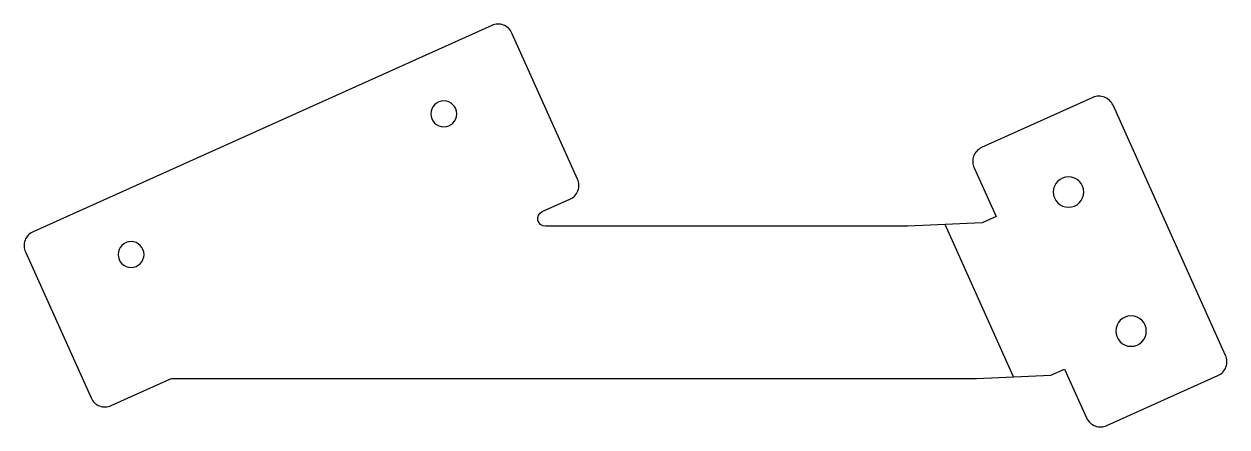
# Model space of a CAD drawing. Header units: millimetres. Extents: x -39 to 277, y -13 to 93.
import ezdxf

# ---------------------------------------------------------------- set-up
doc = ezdxf.new("R2010")
doc.units = ezdxf.units.MM

msp = doc.modelspace()

# ---------------------------------------------------------------- linework, layer by layer
at = {"layer": 'BEND'}
msp.add_line((220.65, 0.43), (202.65, 40.43), dxfattribs=at)
at = {"layer": 'INTERIOR_PROFILES', "extrusion": (0, 0, -1)}
for centre, radius in [((-71.1, 69.47), 3.4), ((-235.06, 48.95), 4), ((10.97, 32.54), 3.4), ((-251.47, 12.47), 4)]:
    msp.add_circle(centre, radius, dxfattribs=at)
at = {"layer": 'OUTER_PROFILES'}
msp.add_lwpolyline([(210.92, 0), (230.38, 0.86), (234.03, 2.5), (239.8, -10.33, 0.414214), (245.09, -12.33), (274.27, 0.8, 0.414214), (276.28, 6.09), (246.73, 71.75, 0.414214), (241.44, 73.75), (212.26, 60.62, 0.414214), (210.25, 55.33), (216.03, 42.5), (212.38, 40.86), (192.92, 40), (97.78, 40, -0.80814), (96.96, 43.82), (104.2, 47.08, 0.414214), (106.21, 52.37), (88.97, 90.67, 0.414214), (83.68, 92.68), (-36.69, 38.51, 0.414214), (-38.7, 33.22), (-21.46, -5.08, 0.414214), (-16.17, -7.08), (-0.82, -0.18, -0.106109), (0, 0)], format="xyb", close=True, dxfattribs=at)

doc.saveas('drawing.dxf')
